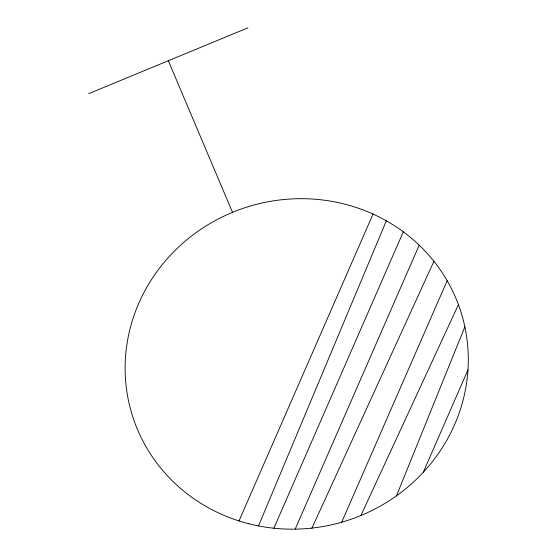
<?xml version="1.0" encoding="UTF-8"?>
<svg xmlns="http://www.w3.org/2000/svg" width="557" height="557" viewBox="0 0 557 557"><rect width="100%" height="100%" fill="white"/><g stroke="black" fill="none" stroke-linecap="round" stroke-linejoin="round"><path stroke-width="0.84" d="M396.48 495.827L464.865 326.827M258.511 525.926L386.335 220.809M239.009 520.941L373.03 214.062M273.863 528.217L403.31 231.809M295.182 529.15L419.205 245.177M341.678 522.222L447.153 280.714M423.223 472.364L467.971 369.89M311.823 528.384L433.931 261.31M360.908 515.517L458.515 304.456M88.758 93.632L247.886 27.85M168.325 60.741L232.52 212.335M248.805 523.747A172.259 164.552 -17.3 0 0 463.354 320.386A172.259 164.552 -17.3 0 0 177.975 247.642A172.259 164.552 -17.3 0 0 248.805 523.747"/></g></svg>
